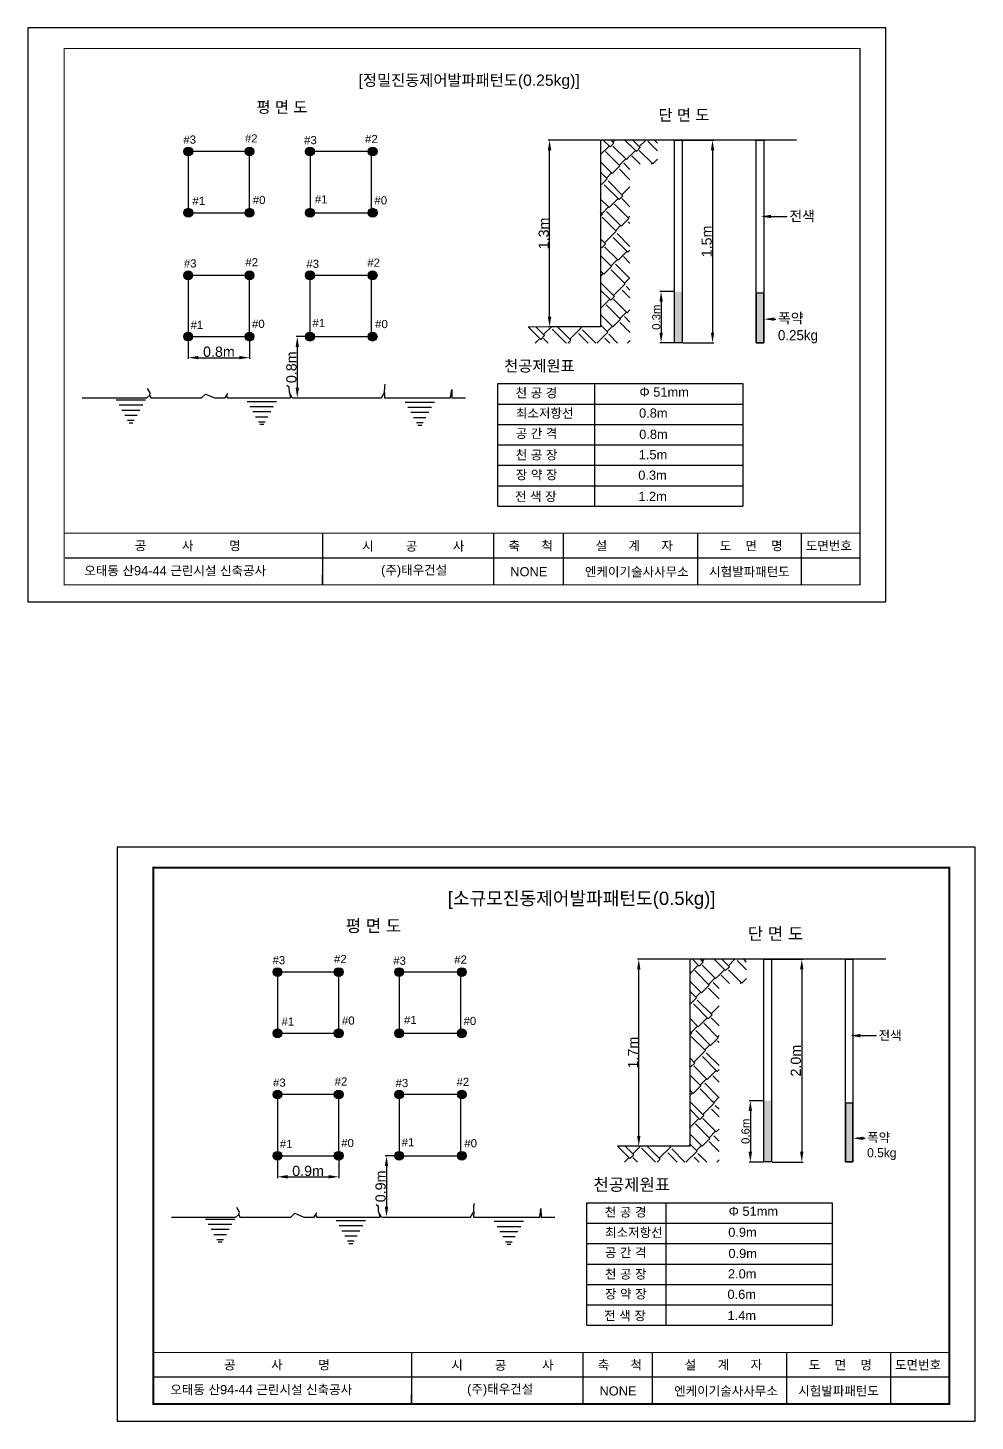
# Model space of a CAD drawing. Header units: millimetres. Extents: x -19 to 11377, y -963 to 606.
# Drawn here: x 6088 to 7016, y -793 to 572 of the extents above; entities that cross this region are included whole.
import ezdxf
from ezdxf import colors
from ezdxf.entities.mleader import LeaderData, LeaderLine
from ezdxf.enums import TextEntityAlignment as Align
from ezdxf.math import Vec2, Vec3

# ---------------------------------------------------------------- set-up
doc = ezdxf.new("R2010")
doc.units = ezdxf.units.MM
doc.layers.get('Defpoints').update_dxf_attribs({"color": 5})
doc.layers.add('FORM-TXT', color=2, linetype='Continuous')
doc.layers.add('도각', color=7, linetype='Continuous')
doc.styles.get("Standard").update_dxf_attribs({"font": 'arial.ttf'})
doc.dimstyles.new('ISO-25', dxfattribs={"dimtxt": 2.5, "dimasz": 2.5, "dimexe": 1.25, "dimexo": 0.625, "dimtad": 1, "dimtxsty": 'Standard', "dimcen": 2.5, "dimadec": 0, "dimazin": 0, "dimtfac": 1, "dimtmove": 0, "dimatfit": 3, "dimfxl": 1, "dimarcsym": 0})
pattern_1 = [(45, (6174.572, -825.688), (16.9727, 47.14634), [10.668, -8.89, 12.446, -5.334, 16.002, -7.112]), (45, (6181.486, -817.516), (16.9727, 47.14634), [8.89, -33.782, 7.112, -10.668]), (45, (6198.145, -804.001), (16.9727, 47.14634), [5.334, -55.118]), (135, (6174.572, -825.688), (-25.77334, 4.40033), [20.447, -64.897]), (135, (6182.115, -818.145), (-25.77334, 4.40033), [20.0025, -65.3415]), (135, (6188.401, -811.859), (-25.77334, 4.40033), [18.669, -66.675]), (135, (6198.145, -804.001), (-25.77334, 4.40033), [20.447, -64.897]), (135, (6201.916, -800.23), (-25.77334, 4.40033), [20.447, -64.897]), (135, (6212.289, -787.971), (-25.77334, 4.40033), [19.558, -65.786])]
pattern_2 = [(45, (6087.14, -22.944), (16.9727, 47.14634), [10.668, -8.89, 12.446, -5.334, 16.002, -7.112]), (45, (6094.054, -14.772), (16.9727, 47.14634), [8.89, -33.782, 7.112, -10.668]), (45, (6110.712, -1.257), (16.9727, 47.14634), [5.334, -55.118]), (135, (6087.14, -22.944), (-25.77334, 4.40033), [20.447, -64.897]), (135, (6094.683, -15.4), (-25.77334, 4.40033), [20.0025, -65.3415]), (135, (6100.969, -9.114), (-25.77334, 4.40033), [18.669, -66.675]), (135, (6110.712, -1.257), (-25.77334, 4.40033), [20.447, -64.897]), (135, (6114.484, 2.515), (-25.77334, 4.40033), [20.447, -64.897]), (135, (6124.856, 14.773), (-25.77334, 4.40033), [19.558, -65.786])]

# ---------------------------------------------------------------- blocks, each defined once
blk = doc.blocks.new('*D60')
at = {"color": 0, "lineweight": -2, "transparency": 16777216}
for p, q in [((6817, -340.2), (6847.4, -340.2)), ((6846.2, -350.2), (6846.2, -528.9)), ((6817, -538.9), (6847.4, -538.9))]:
    blk.add_line(p, q, dxfattribs=at)
at = {"color": 0, "transparency": 16777216}
for points in [[(6844.5, -350.2), (6847.8, -350.2), (6846.2, -340.2)], [(6844.5, -528.9), (6847.8, -528.9), (6846.2, -538.9)]]:
    blk.add_solid(points, dxfattribs=at)
at = {"layer": 'Defpoints', "color": 0, "transparency": 16777216}
for p in [(6816.4, -340.2), (6816.4, -538.9), (6846.2, -538.9)]:
    blk.add_point(p, dxfattribs=at)
at = {"color": 0, "transparency": 16777216, "insert": (6840.4, -439.6), "char_height": 10, "attachment_point": 5, "rotation": 90}
blk.add_mtext('2.0m', dxfattribs=at)
blk = doc.blocks.new('*D61')
at = {"color": 0, "lineweight": -2, "transparency": 16777216}
for p, q in [((6735.8, -340.2), (6685.2, -340.2)), ((6686.4, -513.3), (6686.4, -350.2)), ((6735.8, -523.3), (6685.2, -523.3))]:
    blk.add_line(p, q, dxfattribs=at)
at = {"color": 0, "transparency": 16777216}
for points in [[(6684.8, -350.2), (6688.1, -350.2), (6686.4, -340.2)], [(6684.8, -513.3), (6688.1, -513.3), (6686.4, -523.3)]]:
    blk.add_solid(points, dxfattribs=at)
at = {"layer": 'Defpoints', "color": 0, "transparency": 16777216}
for p in [(6686.4, -340.2), (6736.4, -340.2), (6736.4, -523.3)]:
    blk.add_point(p, dxfattribs=at)
at = {"color": 0, "transparency": 16777216, "insert": (6680.8, -431.7), "char_height": 10, "attachment_point": 5, "rotation": 90}
blk.add_mtext('1.7m', dxfattribs=at)
blk = doc.blocks.new('*D59')
at = {"color": 0, "lineweight": -2, "transparency": 16777216}
for p, q in [((6808.6, -478.8), (6794.5, -478.8)), ((6795.8, -488.8), (6795.8, -528.9)), ((6808.6, -538.9), (6794.5, -538.9))]:
    blk.add_line(p, q, dxfattribs=at)
at = {"color": 0, "transparency": 16777216}
for points in [[(6794.1, -488.8), (6797.4, -488.8), (6795.8, -478.8)], [(6794.1, -528.9), (6797.4, -528.9), (6795.8, -538.9)]]:
    blk.add_solid(points, dxfattribs=at)
at = {"layer": 'Defpoints', "color": 0, "transparency": 16777216}
for p in [(6808.9, -478.8), (6795.8, -538.9), (6808.9, -538.9)]:
    blk.add_point(p, dxfattribs=at)
at = {"color": 0, "transparency": 16777216, "insert": (6791.1, -508.8), "char_height": 8, "attachment_point": 5, "rotation": 90}
blk.add_mtext('0.6m', dxfattribs=at)
blk = doc.blocks.new('*D62')
at = {"color": 0, "lineweight": -2, "transparency": 16777216}
for p, q in [((6451, -532.8), (6437.9, -532.8)), ((6439.2, -542.8), (6439.2, -582.8)), ((6434.9, -592.8), (6440.4, -592.8))]:
    blk.add_line(p, q, dxfattribs=at)
at = {"color": 0, "transparency": 16777216}
for points in [[(6437.5, -542.8), (6440.8, -542.8), (6439.2, -532.8)], [(6437.5, -582.8), (6440.8, -582.8), (6439.2, -592.8)]]:
    blk.add_solid(points, dxfattribs=at)
at = {"layer": 'Defpoints', "color": 0, "transparency": 16777216}
for p in [(6451.6, -532.8), (6434.3, -592.8), (6439.2, -592.8)]:
    blk.add_point(p, dxfattribs=at)
at = {"color": 0, "transparency": 16777216, "insert": (6433.4, -562.8), "char_height": 10, "attachment_point": 5, "rotation": 90}
blk.add_mtext('0.9m', dxfattribs=at)
blk = doc.blocks.new('*D63')
at = {"color": 0, "lineweight": -2, "transparency": 16777216}
for p, q in [((6332.3, -533.4), (6332.3, -554.7)), ((6392.4, -533.4), (6392.4, -554.7)), ((6342.3, -553.4), (6382.4, -553.4))]:
    blk.add_line(p, q, dxfattribs=at)
at = {"color": 0, "transparency": 16777216}
for points in [[(6342.3, -551.7), (6342.3, -555.1), (6332.3, -553.4)], [(6382.4, -551.7), (6382.4, -555.1), (6392.4, -553.4)]]:
    blk.add_solid(points, dxfattribs=at)
at = {"layer": 'Defpoints', "color": 0, "transparency": 16777216}
for p in [(6332.3, -532.8), (6392.4, -532.8), (6392.4, -553.4)]:
    blk.add_point(p, dxfattribs=at)
at = {"color": 0, "transparency": 16777216, "insert": (6362.3, -547.7), "char_height": 10, "attachment_point": 5}
blk.add_mtext('0.9m', dxfattribs=at)
blk = doc.blocks.new('*D65')
at = {"color": 0, "lineweight": -2, "transparency": 16777216}
for p, q in [((6729.6, 462.5), (6760, 462.5)), ((6758.7, 452.5), (6758.7, 273.9)), ((6729.6, 263.9), (6760, 263.9))]:
    blk.add_line(p, q, dxfattribs=at)
at = {"color": 0, "transparency": 16777216}
for points in [[(6757.1, 452.5), (6760.4, 452.5), (6758.7, 462.5)], [(6757.1, 273.9), (6760.4, 273.9), (6758.7, 263.9)]]:
    blk.add_solid(points, dxfattribs=at)
at = {"layer": 'Defpoints', "color": 0, "transparency": 16777216}
for p in [(6728.9, 462.5), (6728.9, 263.9), (6758.7, 263.9)]:
    blk.add_point(p, dxfattribs=at)
at = {"color": 0, "transparency": 16777216, "insert": (6753, 363.2), "char_height": 10, "attachment_point": 5, "rotation": 90}
blk.add_mtext('1.5m', dxfattribs=at)
blk = doc.blocks.new('*D66')
at = {"color": 0, "lineweight": -2, "transparency": 16777216}
for p, q in [((6648.3, 462.5), (6597.7, 462.5)), ((6599, 289.5), (6599, 452.5)), ((6648.3, 279.5), (6597.7, 279.5))]:
    blk.add_line(p, q, dxfattribs=at)
at = {"color": 0, "transparency": 16777216}
for points in [[(6597.3, 452.5), (6600.7, 452.5), (6599, 462.5)], [(6597.3, 289.5), (6600.7, 289.5), (6599, 279.5)]]:
    blk.add_solid(points, dxfattribs=at)
at = {"layer": 'Defpoints', "color": 0, "transparency": 16777216}
for p in [(6599, 462.5), (6648.9, 462.5), (6648.9, 279.5)]:
    blk.add_point(p, dxfattribs=at)
at = {"color": 0, "transparency": 16777216, "insert": (6593.3, 371), "char_height": 10, "attachment_point": 5, "rotation": 90}
blk.add_mtext('1.3m', dxfattribs=at)
blk = doc.blocks.new('*D64')
at = {"color": 0, "lineweight": -2, "transparency": 16777216}
for p, q in [((6721.1, 314.1), (6707.1, 314.1)), ((6708.3, 304.1), (6708.3, 273.9)), ((6721.1, 263.9), (6707.1, 263.9))]:
    blk.add_line(p, q, dxfattribs=at)
at = {"color": 0, "transparency": 16777216}
for points in [[(6706.7, 304.1), (6710, 304.1), (6708.3, 314.1)], [(6706.7, 273.9), (6710, 273.9), (6708.3, 263.9)]]:
    blk.add_solid(points, dxfattribs=at)
at = {"layer": 'Defpoints', "color": 0, "transparency": 16777216}
for p in [(6721.4, 314.1), (6708.3, 263.9), (6721.4, 263.9)]:
    blk.add_point(p, dxfattribs=at)
at = {"color": 0, "transparency": 16777216, "insert": (6703.6, 289), "char_height": 8, "attachment_point": 5, "rotation": 90}
blk.add_mtext('0.3m', dxfattribs=at)
blk = doc.blocks.new('*D67')
at = {"color": 0, "lineweight": -2, "transparency": 16777216}
for p, q in [((6363.5, 269.9), (6350.5, 269.9)), ((6351.7, 259.9), (6351.7, 219.9)), ((6347.5, 209.9), (6353, 209.9))]:
    blk.add_line(p, q, dxfattribs=at)
at = {"color": 0, "transparency": 16777216}
for points in [[(6350.1, 259.9), (6353.4, 259.9), (6351.7, 269.9)], [(6350.1, 219.9), (6353.4, 219.9), (6351.7, 209.9)]]:
    blk.add_solid(points, dxfattribs=at)
at = {"layer": 'Defpoints', "color": 0, "transparency": 16777216}
for p in [(6364.2, 269.9), (6346.9, 209.9), (6351.7, 209.9)]:
    blk.add_point(p, dxfattribs=at)
at = {"color": 0, "transparency": 16777216, "insert": (6346, 239.9), "char_height": 10, "attachment_point": 5, "rotation": 90}
blk.add_mtext('0.8m', dxfattribs=at)
blk = doc.blocks.new('*D68')
at = {"color": 0, "lineweight": -2, "transparency": 16777216}
for p, q in [((6244.9, 269.3), (6244.9, 248.1)), ((6305, 269.3), (6305, 248.1)), ((6254.9, 249.3), (6295, 249.3))]:
    blk.add_line(p, q, dxfattribs=at)
at = {"color": 0, "transparency": 16777216}
for points in [[(6254.9, 251), (6254.9, 247.7), (6244.9, 249.3)], [(6295, 251), (6295, 247.7), (6305, 249.3)]]:
    blk.add_solid(points, dxfattribs=at)
at = {"layer": 'Defpoints', "color": 0, "transparency": 16777216}
for p in [(6244.9, 269.9), (6305, 270), (6305, 249.3)]:
    blk.add_point(p, dxfattribs=at)
at = {"color": 0, "transparency": 16777216, "insert": (6274.9, 255.1), "char_height": 10, "attachment_point": 5}
blk.add_mtext('0.8m', dxfattribs=at)

msp = doc.modelspace()

# ---------------------------------------------------------------- hatches: boundary and pattern name
h = msp.add_hatch(color=0)
h.dxf.hatch_style = 1
edge = h.paths.add_edge_path()
edge.add_arc((6244.914, 451.333), 4.312, 0, 360)
h = msp.add_hatch(color=0)
h.dxf.hatch_style = 1
edge = h.paths.add_edge_path()
edge.add_arc((6304.914, 451.333), 4.312, 0, 360)
h = msp.add_hatch(color=0)
h.dxf.hatch_style = 1
edge = h.paths.add_edge_path()
edge.add_arc((6364.226, 451.333), 4.312, 0, 360)
h = msp.add_hatch(color=0)
h.dxf.hatch_style = 1
edge = h.paths.add_edge_path()
edge.add_arc((6425.602, 451.333), 4.312, 0, 360)
h = msp.add_hatch()
h.set_pattern_fill('AR-RSHKE', color=0, scale=0.07, angle=45)
h.set_pattern_definition(pattern_2)
h.paths.add_polyline_path([(6677.801, 462.506), (6648.948, 462.506), (6648.948, 279.479), (6677.801, 279.479)])
h = msp.add_hatch()
h.set_pattern_fill('AR-RSHKE', color=0, scale=0.07, angle=45)
h.set_pattern_definition(pattern_2)
h.paths.add_polyline_path([(6677.504, 462.171), (6704.679, 462.171), (6704.679, 438.834), (6677.504, 438.834)])
h = msp.add_hatch(color=0)
h.dxf.hatch_style = 1
edge = h.paths.add_edge_path()
edge.add_arc((6244.914, 391.333), 4.312, 0, 360)
h = msp.add_hatch(color=0)
h.dxf.hatch_style = 1
edge = h.paths.add_edge_path()
edge.add_arc((6304.914, 391.333), 4.312, 0, 360)
h = msp.add_hatch(color=0)
h.dxf.hatch_style = 1
edge = h.paths.add_edge_path()
edge.add_arc((6364.226, 391.333), 4.312, 0, 360)
h = msp.add_hatch(color=0)
h.dxf.hatch_style = 1
edge = h.paths.add_edge_path()
edge.add_arc((6425.602, 391.333), 4.312, 0, 360)
h = msp.add_hatch(color=0)
h.dxf.hatch_style = 1
edge = h.paths.add_edge_path()
edge.add_arc((6244.858, 329.943), 4.312, 0, 360)
h = msp.add_hatch(color=0)
h.dxf.hatch_style = 1
edge = h.paths.add_edge_path()
edge.add_arc((6304.858, 329.943), 4.312, 0, 360)
h = msp.add_hatch(color=0)
h.dxf.hatch_style = 1
edge = h.paths.add_edge_path()
edge.add_arc((6364.17, 329.943), 4.312, 0, 360)
h = msp.add_hatch(color=0)
h.dxf.hatch_style = 1
edge = h.paths.add_edge_path()
edge.add_arc((6425.546, 329.943), 4.312, 0, 360)
h = msp.add_hatch(color=251)
h.dxf.hatch_style = 1
h.paths.add_polyline_path([(6728.948, 314.087), (6721.442, 314.087), (6721.442, 263.88), (6728.948, 263.88)])
h = msp.add_hatch(color=251)
h.dxf.hatch_style = 1
h.paths.add_polyline_path([(6801.442, 263.88), (6808.948, 263.88), (6808.948, 312.655), (6801.442, 312.655)])
h = msp.add_hatch(color=0)
h.dxf.hatch_style = 1
edge = h.paths.add_edge_path()
edge.add_arc((6244.858, 269.963), 4.312, 0, 360)
h = msp.add_hatch(color=0)
h.dxf.hatch_style = 1
edge = h.paths.add_edge_path()
edge.add_arc((6304.858, 269.943), 4.312, 0, 360)
h = msp.add_hatch(color=0)
h.dxf.hatch_style = 1
edge = h.paths.add_edge_path()
edge.add_arc((6364.17, 269.943), 4.312, 0, 360)
h = msp.add_hatch(color=0)
h.dxf.hatch_style = 1
edge = h.paths.add_edge_path()
edge.add_arc((6425.546, 269.943), 4.312, 0, 360)
h = msp.add_hatch()
h.set_pattern_fill('AR-RSHKE', color=0, scale=0.07, angle=45)
h.set_pattern_definition(pattern_2)
h.paths.add_polyline_path([(6578.16, 279.315), (6677.844, 279.315), (6677.844, 263.607), (6578.16, 263.607)])
h = msp.add_hatch()
h.set_pattern_fill('AR-RSHKE', color=0, scale=0.07, angle=45)
h.set_pattern_definition(pattern_1)
h.paths.add_polyline_path([(6765.233, -340.238), (6736.38, -340.238), (6736.38, -523.266), (6765.233, -523.266)])
h = msp.add_hatch()
h.set_pattern_fill('AR-RSHKE', color=0, scale=0.07, angle=45)
h.set_pattern_definition(pattern_1)
h.paths.add_polyline_path([(6764.937, -340.573), (6792.112, -340.573), (6792.112, -363.91), (6764.937, -363.91)])
h = msp.add_hatch(color=0)
h.dxf.hatch_style = 1
edge = h.paths.add_edge_path()
edge.add_arc((6332.29, -352.801), 4.312, 0, 360)
h = msp.add_hatch(color=0)
h.dxf.hatch_style = 1
edge = h.paths.add_edge_path()
edge.add_arc((6392.29, -352.801), 4.312, 0, 360)
h = msp.add_hatch(color=0)
h.dxf.hatch_style = 1
edge = h.paths.add_edge_path()
edge.add_arc((6451.602, -352.801), 4.312, 0, 360)
h = msp.add_hatch(color=0)
h.dxf.hatch_style = 1
edge = h.paths.add_edge_path()
edge.add_arc((6512.978, -352.801), 4.312, 0, 360)
h = msp.add_hatch(color=0)
h.dxf.hatch_style = 1
edge = h.paths.add_edge_path()
edge.add_arc((6332.29, -412.801), 4.312, 0, 360)
h = msp.add_hatch(color=0)
h.dxf.hatch_style = 1
edge = h.paths.add_edge_path()
edge.add_arc((6392.29, -412.801), 4.312, 0, 360)
h = msp.add_hatch(color=0)
h.dxf.hatch_style = 1
edge = h.paths.add_edge_path()
edge.add_arc((6451.602, -412.801), 4.312, 0, 360)
h = msp.add_hatch(color=0)
h.dxf.hatch_style = 1
edge = h.paths.add_edge_path()
edge.add_arc((6512.978, -412.801), 4.312, 0, 360)
h = msp.add_hatch(color=0)
h.dxf.hatch_style = 1
edge = h.paths.add_edge_path()
edge.add_arc((6332.29, -472.801), 4.312, 0, 360)
h = msp.add_hatch(color=0)
h.dxf.hatch_style = 1
edge = h.paths.add_edge_path()
edge.add_arc((6392.29, -472.801), 4.312, 0, 360)
h = msp.add_hatch(color=0)
h.dxf.hatch_style = 1
edge = h.paths.add_edge_path()
edge.add_arc((6451.602, -472.801), 4.312, 0, 360)
h = msp.add_hatch(color=0)
h.dxf.hatch_style = 1
edge = h.paths.add_edge_path()
edge.add_arc((6512.978, -472.801), 4.312, 0, 360)
h = msp.add_hatch(color=251)
h.dxf.hatch_style = 1
h.paths.add_polyline_path([(6816.38, -478.735), (6808.874, -478.735), (6808.874, -538.864), (6816.38, -538.864)])
h = msp.add_hatch(color=251)
h.dxf.hatch_style = 1
h.paths.add_polyline_path([(6888.874, -538.864), (6896.38, -538.864), (6896.38, -481.148), (6888.874, -481.148)])
h = msp.add_hatch(color=0)
h.dxf.hatch_style = 1
edge = h.paths.add_edge_path()
edge.add_arc((6332.29, -532.781), 4.312, 0, 360)
h = msp.add_hatch(color=0)
h.dxf.hatch_style = 1
edge = h.paths.add_edge_path()
edge.add_arc((6392.29, -532.801), 4.312, 0, 360)
h = msp.add_hatch(color=0)
h.dxf.hatch_style = 1
edge = h.paths.add_edge_path()
edge.add_arc((6451.602, -532.801), 4.312, 0, 360)
h = msp.add_hatch(color=0)
h.dxf.hatch_style = 1
edge = h.paths.add_edge_path()
edge.add_arc((6512.978, -532.801), 4.312, 0, 360)
h = msp.add_hatch()
h.set_pattern_fill('AR-RSHKE', color=0, scale=0.07, angle=45)
h.set_pattern_definition(pattern_1)
h.paths.add_polyline_path([(6665.592, -523.43), (6765.276, -523.43), (6765.276, -539.137), (6665.592, -539.137)])

# ---------------------------------------------------------------- linework, layer by layer
at = {"color": 0}
for p, q in [((6207.673, 214.798), (6204.934, 219.113)), ((6343.743, 220.375), (6341.587, 221.917)), ((6343.981, 215.141), (6343.743, 220.375)), ((6437.237, 214.949), (6437.458, 221.374)), ((6437.458, 221.374), (6437.957, 223.451)), ((6642.89, 223.913), (6642.89, 103.859)), ((6204.189, 209.943), (6207.08, 212.535)), ((6207.08, 212.535), (6207.673, 214.798)), ((6207.08, 212.535), (6207.98, 209.943)), ((6257.893, 209.943), (6261.889, 213.659)), ((6261.889, 213.659), (6270.83, 209.943)), ((6280.978, 209.943), (6283.501, 214.041)), ((6282.186, 211.906), (6283.319, 209.943)), ((6346.87, 209.943), (6343.981, 215.141)), ((6343.981, 215.141), (6345.076, 209.943)), ((6434.159, 209.943), (6437.237, 214.949)), ((6437.237, 214.949), (6437.064, 209.943)), ((6501.943, 209.943), (6503.069, 218.147)), ((6503.069, 218.147), (6503.258, 209.943)), ((6548.205, 203.859), (6788.543, 203.859)), ((6548.205, 183.859), (6788.543, 183.859)), ((6548.205, 163.859), (6788.543, 163.859)), ((6548.205, 143.859), (6788.543, 143.859)), ((6548.205, 123.859), (6788.543, 123.859)), ((6548.205, 103.859), (6788.543, 103.859)), ((6295.105, -587.947), (6292.366, -583.632)), ((6431.176, -582.369), (6429.019, -580.827)), ((6431.413, -587.603), (6431.176, -582.369)), ((6524.669, -587.795), (6524.89, -581.371)), ((6524.89, -581.371), (6525.39, -579.294)), ((6589.375, -592.801), (6590.501, -584.598)), ((6590.501, -584.598), (6590.69, -592.801)), ((6712.852, -578.832), (6712.852, -698.886)), ((6291.621, -592.801), (6294.513, -590.21)), ((6294.513, -590.21), (6295.105, -587.947)), ((6294.513, -590.21), (6295.412, -592.801)), ((6345.325, -592.801), (6349.321, -589.086)), ((6349.321, -589.086), (6358.263, -592.801)), ((6368.41, -592.801), (6370.933, -588.703)), ((6369.618, -590.839), (6370.752, -592.801)), ((6434.302, -592.801), (6431.413, -587.603)), ((6431.413, -587.603), (6432.508, -592.801)), ((6521.591, -592.801), (6524.669, -587.795)), ((6524.669, -587.795), (6524.496, -592.801)), ((6635.637, -598.886), (6875.975, -598.886)), ((6635.637, -618.886), (6875.975, -618.886)), ((6635.637, -638.886), (6875.975, -638.886)), ((6635.637, -658.886), (6875.975, -658.886)), ((6635.637, -678.886), (6875.975, -678.886)), ((6635.637, -698.886), (6875.975, -698.886))]:
    msp.add_line(p, q, dxfattribs=at)
for points in [[(6244.914, 391.333), (6304.914, 391.333), (6304.914, 451.333), (6244.914, 451.333), (6244.914, 391.333)], [(6364.226, 391.333), (6424.57, 391.333), (6424.57, 451.333), (6364.226, 451.333), (6364.226, 391.333)], [(6841.021, 462.506), (6648.948, 462.506), (6648.948, 279.483), (6578.16, 279.315)], [(6244.858, 269.943), (6304.858, 269.943), (6304.858, 329.943), (6244.858, 329.943), (6244.858, 269.943)], [(6364.17, 329.943), (6364.17, 269.943), (6424.514, 269.943), (6424.514, 329.943), (6364.17, 329.943)], [(6548.205, 103.859), (6548.205, 223.913), (6788.543, 223.913), (6788.543, 103.859)], [(6140.898, 209.943), (6204.189, 209.943)], [(6174.324, 207.957), (6203.065, 207.957)], [(6207.98, 209.943), (6257.893, 209.943)], [(6270.83, 209.943), (6280.978, 209.943)], [(6283.319, 209.943), (6345.076, 209.943)], [(6302.494, 206.472), (6331.235, 206.472)], [(6346.87, 209.943), (6434.159, 209.943)], [(6437.064, 209.943), (6501.943, 209.943)], [(6457.412, 205.764), (6486.152, 205.764)], [(6503.258, 209.943), (6516.695, 209.943)], [(6177.093, 202.957), (6200.296, 202.957)], [(6179.862, 197.957), (6197.527, 197.957)], [(6182.643, 192.957), (6194.772, 192.957)], [(6305.263, 201.472), (6328.466, 201.472)], [(6308.032, 196.472), (6325.698, 196.472)], [(6310.814, 191.472), (6322.942, 191.472)], [(6460.18, 200.764), (6483.384, 200.764)], [(6462.949, 195.764), (6480.615, 195.764)], [(6185.383, 187.957), (6191.974, 187.957)], [(6186.794, 185.457), (6190.616, 185.457)], [(6313.554, 186.472), (6320.144, 186.472)], [(6314.965, 183.972), (6318.787, 183.972)], [(6465.731, 190.764), (6477.859, 190.764)], [(6468.471, 185.764), (6475.062, 185.764)], [(6469.882, 183.264), (6473.704, 183.264)], [(6376.331, 77.198), (6376.331, 26.564), (6376.331, 36.362)], [(6928.453, -340.238), (6736.38, -340.238), (6736.38, -523.262), (6665.592, -523.43)], [(6332.29, -412.801), (6392.29, -412.801), (6392.29, -352.801), (6332.29, -352.801), (6332.29, -412.801)], [(6451.602, -412.801), (6511.946, -412.801), (6511.946, -352.801), (6451.602, -352.801), (6451.602, -412.801)], [(6332.29, -532.801), (6392.29, -532.801), (6392.29, -472.801), (6332.29, -472.801), (6332.29, -532.801)], [(6451.602, -472.801), (6451.602, -532.801), (6511.946, -532.801), (6511.946, -472.801), (6451.602, -472.801)], [(6635.637, -698.886), (6635.637, -578.832), (6875.975, -578.832), (6875.975, -698.886)], [(6228.33, -592.801), (6291.621, -592.801)], [(6261.756, -594.788), (6290.497, -594.788)], [(6264.525, -599.788), (6287.728, -599.788)], [(6295.412, -592.801), (6345.325, -592.801)], [(6358.263, -592.801), (6368.41, -592.801)], [(6370.752, -592.801), (6432.508, -592.801)], [(6389.926, -596.273), (6418.667, -596.273)], [(6434.302, -592.801), (6521.591, -592.801)], [(6524.496, -592.801), (6589.375, -592.801)], [(6544.844, -596.98), (6573.585, -596.98)], [(6590.69, -592.801), (6604.127, -592.801)], [(6267.294, -604.788), (6284.96, -604.788)], [(6270.076, -609.788), (6282.204, -609.788)], [(6392.695, -601.273), (6415.899, -601.273)], [(6395.464, -606.273), (6413.13, -606.273)], [(6398.246, -611.273), (6410.374, -611.273)], [(6547.613, -601.98), (6570.816, -601.98)], [(6550.381, -606.98), (6568.047, -606.98)], [(6553.163, -611.98), (6565.292, -611.98)], [(6272.816, -614.788), (6279.407, -614.788)], [(6274.227, -617.288), (6278.049, -617.288)], [(6400.986, -616.273), (6407.577, -616.273)], [(6402.397, -618.773), (6406.219, -618.773)], [(6555.903, -616.98), (6562.494, -616.98)], [(6557.314, -619.48), (6561.136, -619.48)], [(6463.764, -725.546), (6463.764, -776.18), (6463.764, -766.383)]]:
    msp.add_lwpolyline(points, dxfattribs=at)
for points in [[(6721.442, 462.506), (6728.948, 462.506), (6728.948, 263.88), (6721.442, 263.88)], [(6801.442, 462.506), (6808.948, 462.506), (6808.948, 263.88), (6801.442, 263.88)], [(6808.948, 312.655), (6801.442, 312.655), (6801.442, 263.88), (6808.948, 263.88)], [(6808.874, -340.238), (6816.38, -340.238), (6816.38, -538.864), (6808.874, -538.864)], [(6888.874, -340.238), (6896.38, -340.238), (6896.38, -538.864), (6888.874, -538.864)], [(6896.38, -481.148), (6888.874, -481.148), (6888.874, -538.864), (6896.38, -538.864)]]:
    msp.add_lwpolyline(points, close=True, dxfattribs=at)
for centre in [(6244.914, 451.333), (6304.914, 451.333), (6364.226, 451.333), (6425.602, 451.333), (6244.914, 391.333), (6304.914, 391.333), (6364.226, 391.333), (6425.602, 391.333), (6244.858, 329.943), (6304.858, 329.943), (6364.17, 329.943), (6425.546, 329.943), (6244.858, 269.963), (6304.858, 269.943), (6364.17, 269.943), (6425.546, 269.943), (6332.29, -352.801), (6392.29, -352.801), (6451.602, -352.801), (6512.978, -352.801), (6332.29, -412.801), (6392.29, -412.801), (6451.602, -412.801), (6512.978, -412.801), (6332.29, -472.801), (6392.29, -472.801), (6451.602, -472.801), (6512.978, -472.801), (6332.29, -532.781), (6392.29, -532.801), (6451.602, -532.801), (6512.978, -532.801)]:
    msp.add_circle(centre, 4.312, dxfattribs=at)
at = {"layer": 'Defpoints', "color": 0}
for points in [[(6928.663, 572.486), (6087.663, 572.486), (6087.663, 9.909), (6928.663, 9.909)], [(7016.095, -230.258), (6175.095, -230.258), (6175.095, -792.836), (7016.095, -792.836)]]:
    msp.add_lwpolyline(points, close=True, dxfattribs=at)
at = {"layer": '도각', "color": 0}
for p, q in [((6544.117, 77.198), (6544.117, 26.564)), ((6612.238, 77.198), (6612.238, 26.564)), ((6743.929, 77.198), (6743.929, 26.564)), ((6845.696, 77.198), (6845.696, 26.564)), ((6124.193, 53.245), (6903.244, 53.245)), ((6631.55, -725.546), (6631.55, -776.18)), ((6699.671, -725.546), (6699.671, -776.18)), ((6831.361, -725.546), (6831.361, -776.18)), ((6933.128, -725.546), (6933.128, -776.18)), ((6211.625, -749.499), (6990.677, -749.499))]:
    msp.add_line(p, q, dxfattribs=at)
at = {"layer": '도각', "color": 0, "flags": 128}
for points, const_width in [([(6903.244, 552.378), (6903.244, 26.564), (6123.244, 26.564), (6123.244, 552.378)], 1), ([(6990.677, -250.366), (6990.677, -776.18), (6210.677, -776.18), (6210.677, -250.366)], 2)]:
    msp.add_lwpolyline(points, close=True, dxfattribs=dict(at, const_width=const_width))
at = {"layer": '도각', "color": 0, "const_width": 0.946}
for points in [[(6123.244, 77.198), (6903.244, 77.198)], [(6210.677, -725.546), (6990.677, -725.546)]]:
    msp.add_lwpolyline(points, dxfattribs=at)

# ---------------------------------------------------------------- texts
at = {"color": 0}
for s, height, p in [('[정밀진동제어발파패턴도(0.25kg)]', 11, (6411.801, 515.739)), ('평 면 도', 11, (6311.706, 489.301)), ('단 면 도', 11, (6705.75, 481.58)), ('#3', 8, (6240.06, 459.03)), ('#2', 8, (6300.367, 460.157)), ('#3', 8, (6358.42, 458.466)), ('#2', 8, (6418.163, 459.593)), ('#1', 8, (6248.904, 398.912)), ('#0', 8, (6308.103, 399.87)), ('#1', 8, (6368.929, 400.433)), ('#0', 8, (6427.315, 399.475)), ('#3', 8, (6240.568, 337.629)), ('#2', 8, (6300.875, 338.756)), ('#3', 8, (6360.618, 337.234)), ('#2', 8, (6420.361, 338.361)), ('#1', 8, (6366.563, 279.201)), ('#1', 8, (6247.165, 277.511)), ('#0', 8, (6307.345, 278.468)), ('#0', 8, (6428.008, 278.243)), ('천공제원표', 11, (6554.56, 235.739)), ('천 공 경', 9, (6565.676, 210.323)), ('Φ 51mm', 9, (6687.085, 211.103)), ('최소저항선', 9, (6565.948, 190.359)), ('0.8m', 9, (6686.676, 190.517)), ('공 간 격', 9, (6565.773, 170.585)), ('0.8m', 9, (6686.843, 169.723)), ('천 공 장', 9, (6565.795, 149.56)), ('1.5m', 9, (6686.383, 149.764)), ('장 약 장', 9, (6565.843, 130.07)), ('0.3m', 9, (6685.915, 129.649)), ('전 색 장', 9, (6565.042, 108.795)), ('1.2m', 9, (6685.963, 108.893)), ('[소규모진동제어발파패턴도(0.5kg)]', 13, (6499.234, -287.006)), ('평 면 도', 12, (6399.138, -313.444)), ('단 면 도', 12, (6793.183, -321.164)), ('#3', 8, (6327.436, -345.105)), ('#2', 8, (6387.743, -343.978)), ('#3', 8, (6445.796, -345.668)), ('#2', 8, (6505.539, -344.541)), ('#1', 8, (6456.306, -403.702)), ('#1', 8, (6336.28, -405.223)), ('#0', 8, (6395.479, -404.265)), ('#0', 8, (6514.691, -404.66)), ('#3', 8, (6328, -465.116)), ('#2', 8, (6388.307, -463.989)), ('#3', 8, (6448.05, -465.51)), ('#2', 8, (6507.793, -464.383)), ('#1', 8, (6334.597, -525.234)), ('#0', 8, (6394.777, -524.276)), ('#1', 8, (6453.996, -523.544)), ('#0', 8, (6515.44, -524.502)), ('천공제원표', 12, (6641.992, -567.006)), ('천 공 경', 9, (6653.108, -592.421)), ('Φ 51mm', 9, (6774.518, -591.642)), ('최소저항선', 9, (6653.38, -612.386)), ('0.9m', 9, (6774.109, -612.228)), ('공 간 격', 9, (6653.205, -632.159)), ('0.9m', 9, (6774.275, -633.022)), ('천 공 장', 9, (6653.227, -653.184)), ('2.0m', 9, (6773.815, -652.981)), ('장 약 장', 9, (6653.276, -672.674)), ('0.6m', 9, (6773.347, -673.095)), ('전 색 장', 9, (6652.474, -693.95)), ('1.4m', 9, (6773.395, -693.851))]:
    msp.add_text(s, height=height, dxfattribs=at).set_placement(p)
at = {"layer": 'FORM-TXT', "color": 0}
for s, p in [('공          사          명', (6244.332, 65.089)), ('오태동 산94-44 근린시설 신축공사', (6232.066, 40.582)), ('공          사          명', (6331.765, -737.656)), ('오태동 산94-44 근린시설 신축공사', (6316.398, -761.949))]:
    msp.add_text(s, height=9, dxfattribs=at).set_placement(p, align=Align.MIDDLE_CENTER)
for p in [(6466.237, 40.463), (6550.569, -762.067)]:
    msp.add_text('(주)태우건설', height=9, dxfattribs=at).set_placement(p, align=Align.MIDDLE)
for s, p in [('엔케이기술사사무소', (6633.645, 39.487)), ('시험발파패턴도', (6755.313, 39.575)), ('엔케이기술사사무소', (6721.077, -763.257)), ('시험발파패턴도', (6842.745, -763.169))]:
    msp.add_text(s, height=9, dxfattribs=at).set_placement(p, align=Align.MIDDLE_LEFT)
at = {"layer": '도각', "color": 0}
for s, p in [('시         공          사   ', (6470.596, 64.709)), ('축      척', (6580.447, 64.999)), ('설      계      자', (6681.988, 65.105)), ('도    면    명', (6796.597, 65.027)), ('도면번호', (6872.708, 65.03)), ('NONE', (6578.646, 39.537)), ('시         공          사   ', (6558.028, -738.036)), ('축      척', (6667.879, -737.746)), ('설      계      자', (6769.42, -737.64)), ('도    면    명', (6884.029, -737.717)), ('도면번호', (6960.14, -737.714)), ('NONE', (6666.078, -763.208))]:
    msp.add_text(s, height=9, dxfattribs=at).set_placement(p, align=Align.MIDDLE_CENTER)

# ---------------------------------------------------------------- dimensions: what is measured, and where the dimension line sits
at = {"color": 0}
for base, p1, p2, text, picture, middle in [((6598.985, 462.506), (6648.948, 279.483), (6648.948, 462.506), '1.3m', '*D66', (6598.985, 370.995)), ((6686.418, -340.238), (6736.38, -523.262), (6736.38, -340.238), '1.7m', '*D61', (6686.418, -431.75))]:
    dim = msp.add_linear_dim(base=base, p1=p1, p2=p2, angle=90, text=text, dimstyle='ISO-25', override={"dimtxt": 10, "dimasz": 10}, dxfattribs=at)
    dim.commit()
    dim.dimension.update_dxf_attribs({"geometry": picture, "text_midpoint": middle, "dimtype": 161})
for base, p1, p2, text, override, picture, middle in [((6758.743, 263.88), (6728.948, 462.506), (6728.948, 263.88), '1.5m', {"dimtxt": 10, "dimasz": 10}, '*D65', (6753.012, 363.193)), ((6708.347, 263.88), (6721.442, 314.101), (6721.442, 263.88), '0.3m', {"dimtxt": 8, "dimasz": 10, "dimexo": 0.3}, '*D64', (6703.635, 288.991)), ((6351.74, 209.943), (6364.17, 269.943), (6346.87, 209.943), '0.8m', {"dimtxt": 10, "dimasz": 10}, '*D67', (6346.009, 239.943)), ((6846.175, -538.864), (6816.38, -340.238), (6816.38, -538.864), '2.0m', {"dimtxt": 10, "dimasz": 10}, '*D60', (6840.444, -439.551)), ((6795.779, -538.864), (6808.874, -478.793), (6808.874, -538.864), '0.6m', {"dimtxt": 8, "dimasz": 10, "dimexo": 0.3}, '*D59', (6791.07, -508.828)), ((6439.172, -592.801), (6451.602, -532.801), (6434.302, -592.801), '0.9m', {"dimtxt": 10, "dimasz": 10}, '*D62', (6433.441, -562.801))]:
    dim = msp.add_linear_dim(base=base, p1=p1, p2=p2, angle=90, text=text, dimstyle='ISO-25', override=override, dxfattribs=at)
    dim.commit()
    dim.dimension.update_dxf_attribs({"geometry": picture, "text_midpoint": middle})
for base, p1, p2, text, picture, middle in [((6304.968, 249.331), (6244.858, 269.943), (6304.968, 269.963), '0.8m', '*D68', (6274.913, 255.061)), ((6392.4, -553.414), (6332.29, -532.801), (6392.4, -532.781), '0.9m', '*D63', (6362.345, -547.683))]:
    dim = msp.add_linear_dim(base=base, p1=p1, p2=p2, text=text, dimstyle='ISO-25', override={"dimtxt": 10, "dimasz": 10}, dxfattribs=at)
    dim.commit()
    dim.dimension.update_dxf_attribs({"geometry": picture, "text_midpoint": middle})

# ---------------------------------------------------------------- leaders
ml = msp.add_multileader_mtext('Standard', dxfattribs=at)
ml.set_content('{\\fGulim|b0|i0|c129|p50;전색}')
ml.set_leader_properties()
ml.build(insert=Vec2(0, 0))
ml.multileader.update_dxf_attribs({"arrow_head_size": 10})
ctx = ml.context
ctx.base_point, ctx.char_height, ctx.arrow_head_size, ctx.plane_origin = Vec3(6832.02, 387.67), 10, 10, Vec3(6806.027, 387.67)
notes = []
notes.append((ctx, [(0, (1, 1, 0), (6824.02, 387.67), (1, 0), 8, [(0, [(6806.027, 387.67)], 0, [])])]))
ctx.mtext.insert, ctx.mtext.flow_direction = Vec3(6834.02, 393.01), 5
ml = msp.add_multileader_mtext('Standard', dxfattribs=at)
ml.set_content('{\\fGulim|b0|i0|c129|p50;폭약\\P0.25kg}')
ml.set_leader_properties()
ml.build(insert=Vec2(0, 0))
ml.multileader.update_dxf_attribs({"arrow_head_size": 10})
ctx = ml.context
ctx.base_point, ctx.char_height, ctx.arrow_head_size, ctx.plane_origin = Vec3(6820.794, 287.046), 10, 10, Vec3(6809.196, 287.046)
notes.append((ctx, [(0, (1, 1, 0), (6812.794, 287.046), (1, 0), 8, [(0, [(6809.196, 287.046)], 0, [])])]))
ctx.mtext.insert, ctx.mtext.flow_direction = Vec3(6822.794, 293.005), 5
ml = msp.add_multileader_mtext('Standard', dxfattribs=at)
ml.set_content('{\\fGulim|b0|i0|c129|p50;전색}')
ml.set_leader_properties()
ml.build(insert=Vec2(0, 0))
ml.multileader.update_dxf_attribs({"arrow_head_size": 10})
ctx = ml.context
ctx.base_point, ctx.char_height, ctx.arrow_head_size, ctx.plane_origin = Vec3(6919.452, -415.074), 9, 10, Vec3(6893.459, -415.074)
notes.append((ctx, [(0, (1, 1, 0), (6911.452, -415.074), (1, 0), 8, [(0, [(6893.459, -415.074)], 0, [])])]))
ctx.mtext.insert, ctx.mtext.flow_direction = Vec3(6921.452, -410.269), 5
ml = msp.add_multileader_mtext('Standard', dxfattribs=at)
ml.set_content('{\\fGulim|b0|i0|c129|p50;폭약\\P0.5kg}')
ml.set_leader_properties()
ml.build(insert=Vec2(0, 0))
ml.multileader.update_dxf_attribs({"arrow_head_size": 10})
ctx = ml.context
ctx.base_point, ctx.char_height, ctx.arrow_head_size, ctx.plane_origin = Vec3(6908.226, -515.698), 9, 10, Vec3(6896.629, -515.698)
notes.append((ctx, [(0, (1, 1, 0), (6900.226, -515.698), (1, 0), 8, [(0, [(6896.629, -515.698)], 0, [])])]))
ctx.mtext.insert, ctx.mtext.flow_direction = Vec3(6910.226, -510.335), 5
for ctx, leaders in notes:
    for number, flags, end, landing, length, lines in leaders:
        leader = LeaderData()
        leader.index, (leader.has_last_leader_line, leader.has_dogleg_vector, leader.attachment_direction) = number, flags
        leader.last_leader_point, leader.dogleg_vector, leader.dogleg_length = Vec3(end), Vec3(landing), length
        for number, points, colour, breaks in lines:
            line = LeaderLine()
            line.index, line.vertices, line.color, line.breaks = number, Vec3.list(points), colors.encode_raw_color(colour), breaks
            leader.lines.append(line)
        ctx.leaders.append(leader)

doc.saveas('drawing.dxf')
